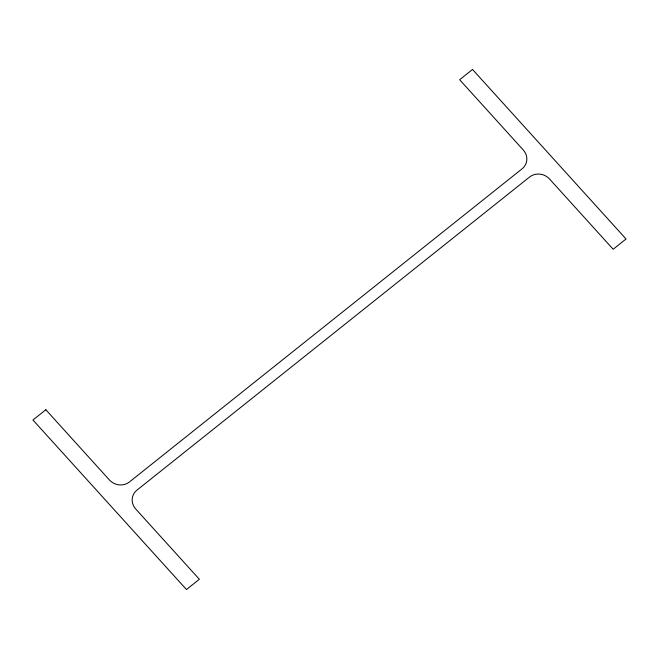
<?xml version="1.0" encoding="UTF-8"?>
<svg xmlns="http://www.w3.org/2000/svg" width="659" height="659" viewBox="0 0 659 659"><rect width="100%" height="100%" fill="white"/><g stroke="black" fill="none" stroke-linecap="round" stroke-linejoin="round"><path stroke-width="0.99" d="M45.833 409.741L32.95 420.014L186.472 589.541L199.356 579.277L135.729 509.012A14.259 13.271 19.4 0 1 136.891 490.189L529.556 177.04A14.259 13.271 19.4 0 1 549.54 178.993L613.167 249.259L626.05 238.986L472.528 69.459L459.644 79.723L523.271 149.988A14.259 13.271 19.4 0 1 522.109 168.811L129.444 481.96A14.259 13.271 19.4 0 1 109.46 480.007L45.833 409.741"/></g></svg>
